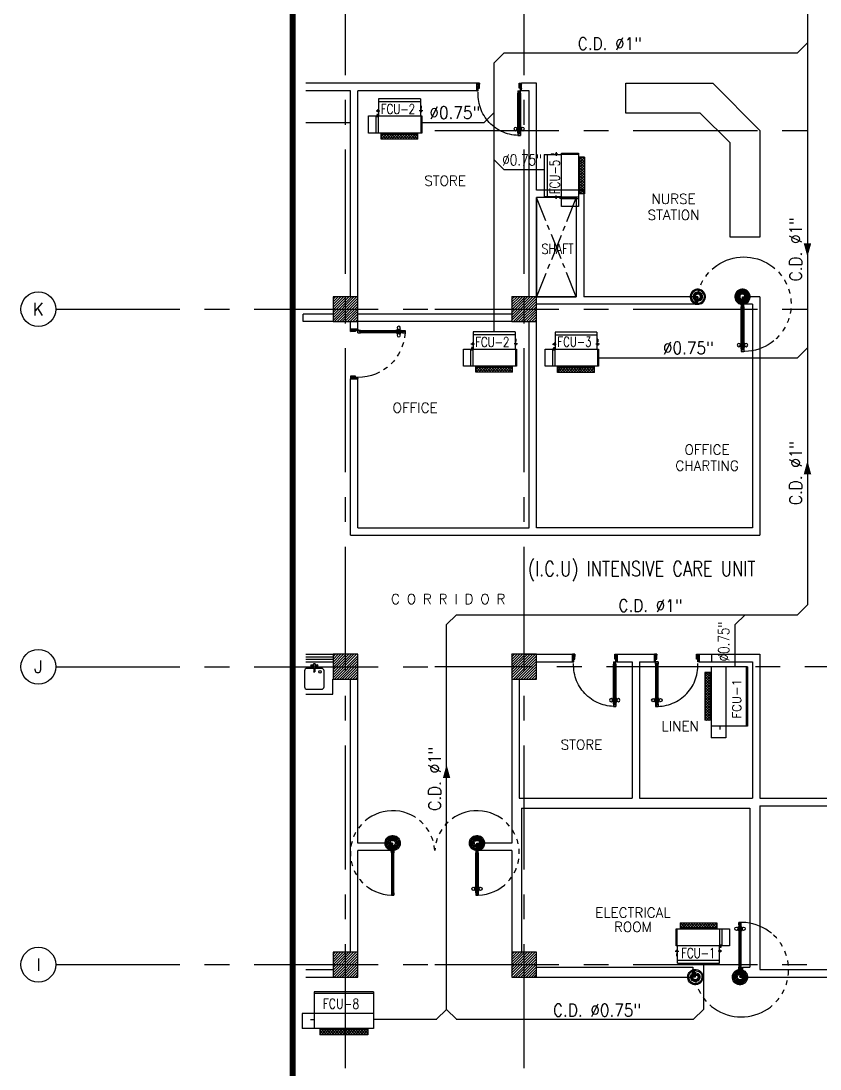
# Model space of a CAD drawing. Extents: x 417866029 to 417866302, y 43498045 to 43498122.
# Drawn here: x 417866028.86 to 417866044.97, y 43498080.49 to 43498101.6 of the extents above; entities that cross this region are included whole.
import ezdxf
from ezdxf.enums import TextEntityAlignment as Align

# ---------------------------------------------------------------- set-up
doc = ezdxf.new("R2010")
doc.units = 0
doc.header["$MEASUREMENT"] = 0
for name, pattern in [('CENTER2', [1.125, 0.75, -0.125, 0.125, -0.125]), ('CENTERX2', [4, 2.5, -0.5, 0.5, -0.5]), ('HIDDEN', [0.375, 0.25, -0.125])]:
    doc.linetypes.add(name, pattern=pattern)
doc.layers.get('0').update_dxf_attribs({"linetype": 'CONTINUOUS'})
for name, color, linetype in [('AC-CD', 6, 'CONTINUOUS'), ('AC-TEXT', 2, 'CONTINUOUS'), ('AX-CR', 7, 'CONTINUOUS'), ('AX-TXT', 2, 'CONTINUOUS'), ('AXES', 11, 'CENTERX2'), ('COL', 11, 'CONTINUOUS'), ('COUNTER', 11, 'CONTINUOUS'), ('DOOR', 11, 'CONTINUOUS'), ('ELEV', 2, 'CONTINUOUS'), ('FCU', 6, 'CONTINUOUS'), ('HAT', 11, 'CONTINUOUS'), ('NON-MEDICAL', 11, 'CONTINUOUS'), ('P-SOLIDWASTE', 6, 'CONTINUOUS'), ('RM-NAME', 11, 'CONTINUOUS'), ('TEXTN', 2, 'CONTINUOUS'), ('WALL', 11, 'CONTINUOUS'), ('WIN', 11, 'CONTINUOUS')]:
    doc.layers.add(name, color=color, linetype=linetype)
doc.styles.add('ROMANC', font='romanc', dxfattribs={"height": 0.1})
doc.styles.add('ROMANS', font='ROMANS.shx', dxfattribs={"width": 0.6})

# ---------------------------------------------------------------- blocks, each defined once
blk = doc.blocks.new('DOOR90')
at = {"layer": 'DOOR', "color": 7, "linetype": 'ByBlock'}
for p, q in [((-150, 0), (0, 0)), ((-150, 0), (-150, -25)), ((0, -50), (-114, 0)), ((0, -50), (-40, 0)), ((0, -50), (0, 0)), ((-1000, -25), (-1050, -25)), ((-1050, -75), (-1050, -25)), ((-1050, -25), (-1050, -75)), ((-1000, -75), (-1050, -75)), ((-1000, -42), (-1020, -42)), ((-1020, -42), (-1020, -58)), ((-1000, -58), (-1020, -58)), ((-1000, -25), (-1000, -42)), ((-1000, -58), (-1000, -75)), ((-878, -18), (-968, -18)), ((-968, -25), (-968, -18)), ((-968, -75), (-968, -82)), ((-878, -82), (-968, -82)), ((-955, -9), (-890, -9)), ((-955, -18), (-955, -9)), ((-955, -18), (-890, -18)), ((-955, -82), (-890, -82)), ((-955, -82), (-955, -91)), ((-955, -91), (-890, -91)), ((-890, -18), (-890, -9)), ((-890, -82), (-890, -91)), ((-878, -25), (-878, -18)), ((-878, -75), (-878, -82)), ((-200, -25), (-150, -25)), ((-200, -42), (-200, -25)), ((-180, -42), (-200, -42)), ((-200, -58), (-180, -58)), ((-200, -75), (-200, -58)), ((-150, -75), (-200, -75)), ((-180, -58), (-180, -42)), ((-150, -25), (-100, -25)), ((-150, -75), (-150, -25)), ((-100, -25), (-100, -50)), ((0, -50), (-100, -37)), ((-100, -50), (0, -50)), ((-150, -875), (-100, -875)), ((-150, -900), (-150, -875)), ((-150, -900), (0, -900)), ((0, -900), (-150, -900)), ((0, -850), (-114, -900)), ((-100, -875), (-100, -850)), ((0, -850), (-100, -863)), ((-100, -850), (0, -850)), ((0, -850), (-40, -900)), ((0, -850), (0, -900))]:
    blk.add_line(p, q, dxfattribs=at)
at = {"layer": 'DOOR', "linetype": 'ByBlock'}
for p, q in [((-200, -25), (-1000, -25)), ((-200, -42), (-1000, -42)), ((-200, -58), (-1000, -58)), ((-1000, -75), (-200, -75))]:
    blk.add_line(p, q, dxfattribs=at)
at = {"layer": 'DOOR', "color": 7, "linetype": 'ByBlock'}
for centre in [(-923, 24), (-923, -124)]:
    blk.add_circle(centre, 32.4, dxfattribs=at)
for centre, radius, start, end in [((0, -50), 154, 161.1053, 166.2858), ((0, -50), 94.4, 148.0182, 180), ((0, -50), 134, 158.1598, 169.28), ((0, -50), 114, 154.0838, 167.3774), ((0, -50), 74.4, 137.7764, 180), ((0, -50), 54.4, 113.2074, 180), ((0, -50), 34.4, 90, 180), ((0, -50), 14.4, 90, 180), ((0, -850), 154, 193.7142, 198.8947), ((0, -850), 134, 190.72, 201.8402), ((0, -850), 94.4, 180, 211.9818), ((0, -850), 74.4, 180, 222.2236), ((0, -850), 54.4, 180, 246.7926), ((0, -850), 34.4, 180, 270), ((0, -850), 14.4, 180, 270)]:
    blk.add_arc(centre, radius, start, end, dxfattribs=at)
at = {"layer": 'DOOR', "linetype": 'HIDDEN', "ltscale": 0.5}
blk.add_arc((-222, -50), 828, 178.2701, 275.003, dxfattribs=at)
blk = doc.blocks.new('A$C272A55A0')
at = {"layer": 'DOOR', "color": 0, "linetype": 'ByBlock'}
for p, q in [((0, 900), (0, 1050)), ((50, 1050), (0, 1050)), ((0, 900), (25, 900)), ((25, 950), (50, 950)), ((25, 900), (25, 950)), ((75, 900), (25, 900)), ((25, 850), (25, 900)), ((42, 850), (25, 850)), ((58, 870), (42, 870)), ((42, 870), (42, 850)), ((50, 950), (50, 1050)), ((58, 850), (58, 870)), ((75, 850), (58, 850)), ((75, 900), (75, 850)), ((1725, 900), (1775, 900)), ((1725, 900), (1725, 850)), ((1725, 850), (1742, 850)), ((1742, 870), (1758, 870)), ((1742, 850), (1742, 870)), ((1750, 950), (1750, 1050)), ((1750, 1050), (1800, 1050)), ((1775, 950), (1750, 950)), ((1758, 870), (1758, 850)), ((1758, 850), (1775, 850)), ((1775, 900), (1775, 950)), ((1800, 900), (1775, 900)), ((1775, 850), (1775, 900)), ((1800, 1050), (1800, 900)), ((25, 50), (42, 50)), ((25, 50), (25, 0)), ((25, 0), (75, 0)), ((75, 0), (25, 0)), ((42, 50), (42, 30)), ((42, 30), (58, 30)), ((58, 50), (75, 50)), ((58, 50), (58, 30)), ((75, 50), (75, 0)), ((1718, 160), (1709, 160)), ((1709, 95), (1709, 160)), ((1718, 95), (1709, 95)), ((1725, 173), (1718, 173)), ((1718, 173), (1718, 83)), ((1718, 95), (1718, 160)), ((1725, 83), (1718, 83)), ((1742, 50), (1725, 50)), ((1725, 50), (1725, 0)), ((1775, 0), (1725, 0)), ((1725, 0), (1775, 0)), ((1742, 50), (1742, 30)), ((1758, 30), (1742, 30)), ((1775, 50), (1758, 50)), ((1758, 50), (1758, 30)), ((1775, 173), (1782, 173)), ((1775, 83), (1782, 83)), ((1775, 50), (1775, 0)), ((1782, 173), (1782, 83)), ((1782, 160), (1791, 160)), ((1782, 95), (1782, 160)), ((1782, 95), (1791, 95)), ((1791, 95), (1791, 160))]:
    blk.add_line(p, q, dxfattribs=at)
at = {"layer": 'DOOR', "color": 9, "linetype": 'ByBlock'}
for p, q in [((50, 1050), (0, 1010)), ((50, 1050), (0, 937)), ((50, 1050), (37, 950)), ((1750, 1050), (1800, 1010)), ((1750, 1050), (1800, 937)), ((1750, 1050), (1763, 950))]:
    blk.add_line(p, q, dxfattribs=at)
at = {"layer": 'DOOR', "linetype": 'ByBlock'}
for p, q in [((25, 850), (25, 50)), ((42, 850), (42, 50)), ((58, 850), (58, 50)), ((75, 50), (75, 850)), ((1725, 50), (1725, 850)), ((1742, 850), (1742, 50)), ((1758, 850), (1758, 50)), ((1775, 850), (1775, 50))]:
    blk.add_line(p, q, dxfattribs=at)
at = {"layer": 'DOOR', "color": 0, "linetype": 'ByBlock'}
for centre in [(1676, 128), (1824, 128)]:
    blk.add_circle(centre, 32.4, dxfattribs=at)
at = {"layer": 'DOOR', "color": 9, "linetype": 'ByBlock'}
for centre, radius, start, end in [((50, 1050), 54.4, 203.2074, 270), ((50, 1050), 74.4, 227.7764, 270), ((50, 1050), 94.4, 238.0182, 270), ((50, 1050), 114, 244.0838, 257.3774), ((50, 1050), 134, 248.1598, 259.28), ((50, 1050), 154, 251.1053, 256.2858), ((50, 1050), 34.4, 180, 270), ((50, 1050), 14.4, 180, 270), ((1750, 1050), 14.4, 270, 0), ((1750, 1050), 34.4, 270, 0), ((1750, 1050), 54.4, 270, 336.7926), ((1750, 1050), 74.4, 270, 312.2236), ((1750, 1050), 94.4, 270, 301.9818), ((1750, 1050), 114, 282.6226, 295.9162), ((1750, 1050), 134, 280.72, 291.8402), ((1750, 1050), 154, 283.7142, 288.8947)]:
    blk.add_arc(centre, radius, start, end, dxfattribs=at)
at = {"layer": 'DOOR', "linetype": 'HIDDEN', "ltscale": 0.5}
for centre, start, end in [((50, 851), 268.3174, 3.2965), ((1750, 851), 176.7035, 271.6826)]:
    blk.add_arc(centre, 851, start, end, dxfattribs=at)
at = {"layer": 'WALL', "linetype": 'ByBlock'}
blk.add_line((1800, 900), (1800, 1050), dxfattribs=at)
blk = doc.blocks.new('AXL')
at = {"layer": 'AX-CR'}
blk.add_circle((-350, 0), 350, dxfattribs=at)
at = {"layer": 'AX-TXT', "style": 'ROMANS'}
blk.add_attdef('AX', text='', height=250, dxfattribs=at).set_placement((-350, 0), align=Align.MIDDLE)
blk = doc.blocks.new('DOOR-10')
at = {"layer": 'DOOR', "color": 0, "linetype": 'ByBlock'}
for p, q in [((-26, 1100), (-76, 1100)), ((-76, 1100), (-26, 1100)), ((-76, 1050), (-76, 1100)), ((-43, 1070), (-59, 1070)), ((-59, 1050), (-59, 1070)), ((-43, 1050), (-43, 1070)), ((-26, 1050), (-26, 1100)), ((-83, 1005), (-92, 1005)), ((-92, 1005), (-92, 940)), ((-83, 940), (-92, 940)), ((-76, 1018), (-83, 1018)), ((-83, 928), (-83, 1018)), ((-83, 1005), (-83, 940)), ((-76, 928), (-83, 928)), ((-59, 1050), (-76, 1050)), ((-26, 1050), (-43, 1050)), ((-26, 1018), (-18, 1018)), ((-26, 928), (-18, 928)), ((-18, 928), (-18, 1018)), ((-18, 1005), (-9, 1005)), ((-18, 1005), (-18, 940)), ((-18, 940), (-9, 940)), ((-9, 1005), (-9, 940)), ((-1001, 0), (-1001, 150)), ((-1001, 150), (-976, 150)), ((-1001, 150), (-1001, 0)), ((-951, 0), (-1001, 0)), ((-976, 150), (-976, 100)), ((-976, 100), (-951, 100)), ((-951, 100), (-951, 0)), ((-76, 200), (-59, 200)), ((-76, 150), (-76, 200)), ((-76, 150), (-26, 150)), ((-59, 200), (-59, 180)), ((-59, 180), (-43, 180)), ((-51, 100), (-51, 0)), ((-26, 100), (-51, 100)), ((-51, 0), (-1, 0)), ((-43, 200), (-26, 200)), ((-43, 180), (-43, 200)), ((-26, 200), (-26, 150)), ((-1, 150), (-26, 150)), ((-26, 150), (-26, 100))]:
    blk.add_line(p, q, dxfattribs=at)
at = {"layer": 'DOOR', "linetype": 'ByBlock'}
for p, q in [((-76, 1050), (-76, 200)), ((-59, 200), (-59, 1050)), ((-43, 200), (-43, 1050)), ((-26, 200), (-26, 1050))]:
    blk.add_line(p, q, dxfattribs=at)
at = {"layer": 'DOOR', "color": 9, "linetype": 'ByBlock'}
for p, q in [((-951, 0), (-1001, 114)), ((-951, 0), (-1001, 40)), ((-951, 0), (-964, 100)), ((-51, 0), (-1, 114)), ((-51, 0), (-37, 100)), ((-51, 0), (-1, 40)), ((-1, 0), (-1, 150))]:
    blk.add_line(p, q, dxfattribs=at)
at = {"layer": 'DOOR', "color": 0, "linetype": 'ByBlock'}
for centre in [(-124, 973), (23, 973)]:
    blk.add_circle(centre, 32.4, dxfattribs=at)
at = {"layer": 'DOOR', "linetype": 'HIDDEN', "ltscale": 0.5}
blk.add_arc((-23, 149), 952, 93.1482, 179.9482, dxfattribs=at)
at = {"layer": 'DOOR', "color": 9, "linetype": 'ByBlock'}
for centre, radius, start, end in [((-951, 0), 154, 103.7142, 108.8947), ((-951, 0), 134, 100.72, 111.8402), ((-951, 0), 94.4, 90, 121.9818), ((-951, 0), 74.4, 90, 132.2236), ((-951, 0), 54.4, 90, 156.7926), ((-951, 0), 34.4, 90, 180), ((-951, 0), 14.4, 90, 180), ((-51, 0), 94.4, 58.0182, 90), ((-51, 0), 74.4, 47.7764, 90), ((-51, 0), 54.4, 23.2074, 90), ((-51, 0), 34.4, 0, 90), ((-51, 0), 14.4, 0, 90), ((-51, 0), 134, 68.1598, 79.28), ((-51, 0), 114, 64.0838, 77.3774), ((-51, 0), 154, 71.1053, 76.2858)]:
    blk.add_arc(centre, radius, start, end, dxfattribs=at)
blk = doc.blocks.new('RM1')
at = {"layer": 'RM-NAME', "style": 'ROMANS'}
for tag, p in [('ROOMNAME1', (0, 324)), ('ROOMNAME2', (0, 0))]:
    blk.add_attdef(tag, text='', height=200, dxfattribs=at).set_placement(p, align=Align.MIDDLE)
blk = doc.blocks.new('*X57')
at = {"color": 0}
for p, q in [((80579, 149522), (81047, 149990)), ((80579, 149575), (80994, 149990)), ((80579, 149628), (80941, 149990)), ((80579, 149681), (80888, 149990)), ((80579, 149734), (80835, 149990)), ((80579, 149787), (80782, 149990)), ((80579, 149840), (80729, 149990)), ((80579, 149893), (80676, 149990)), ((80579, 149946), (80623, 149990)), ((80600, 149490), (81079, 149969)), ((80653, 149490), (81079, 149916)), ((80706, 149490), (81079, 149863)), ((80759, 149490), (81079, 149810)), ((80812, 149490), (81079, 149757)), ((80865, 149490), (81079, 149704)), ((80918, 149490), (81079, 149651)), ((80971, 149490), (81079, 149598)), ((81024, 149490), (81079, 149545)), ((81077, 149490), (81079, 149492))]:
    blk.add_line(p, q, dxfattribs=at)
blk = doc.blocks.new('*X56')
at = {"color": 0}
for p, q in [((84179, 149516), (84653, 149990)), ((84179, 149569), (84600, 149990)), ((84179, 149622), (84547, 149990)), ((84179, 149675), (84494, 149990)), ((84179, 149728), (84441, 149990)), ((84179, 149781), (84388, 149990)), ((84179, 149834), (84335, 149990)), ((84179, 149887), (84282, 149990)), ((84179, 149940), (84229, 149990)), ((84206, 149490), (84679, 149963)), ((84259, 149490), (84679, 149910)), ((84312, 149490), (84679, 149857)), ((84365, 149490), (84679, 149804)), ((84418, 149490), (84679, 149751)), ((84471, 149490), (84679, 149698)), ((84524, 149490), (84679, 149645)), ((84577, 149490), (84679, 149592)), ((84630, 149490), (84679, 149539))]:
    blk.add_line(p, q, dxfattribs=at)
blk = doc.blocks.new('*X55')
at = {"color": 0}
for p, q in [((80579, 155515), (81054, 155990)), ((80579, 155568), (81001, 155990)), ((80579, 155621), (80948, 155990)), ((80579, 155674), (80895, 155990)), ((80579, 155727), (80842, 155990)), ((80579, 155780), (80789, 155990)), ((80579, 155833), (80736, 155990)), ((80579, 155886), (80683, 155990)), ((80579, 155939), (80630, 155990)), ((80607, 155490), (81079, 155962)), ((80660, 155490), (81079, 155909)), ((80713, 155490), (81079, 155856)), ((80766, 155490), (81079, 155803)), ((80819, 155490), (81079, 155750)), ((80872, 155490), (81079, 155697)), ((80925, 155490), (81079, 155644)), ((80978, 155490), (81079, 155591)), ((81031, 155490), (81079, 155538))]:
    blk.add_line(p, q, dxfattribs=at)
blk = doc.blocks.new('*X54')
at = {"color": 0}
for p, q in [((84179, 155509), (84660, 155990)), ((84179, 155562), (84607, 155990)), ((84179, 155615), (84554, 155990)), ((84179, 155668), (84501, 155990)), ((84179, 155721), (84448, 155990)), ((84179, 155774), (84395, 155990)), ((84179, 155827), (84342, 155990)), ((84179, 155880), (84289, 155990)), ((84179, 155933), (84236, 155990)), ((84179, 155986), (84183, 155990)), ((84213, 155490), (84679, 155956)), ((84266, 155490), (84679, 155903)), ((84319, 155490), (84679, 155850)), ((84372, 155490), (84679, 155796)), ((84426, 155490), (84679, 155743)), ((84479, 155490), (84679, 155690)), ((84532, 155490), (84679, 155637)), ((84585, 155490), (84679, 155584)), ((84638, 155490), (84679, 155531))]:
    blk.add_line(p, q, dxfattribs=at)
blk = doc.blocks.new('COL50')
at = {"layer": 'COL'}
blk.add_lwpolyline([(-250, 250), (-250, -250), (250, -250), (250, 250)], close=True, dxfattribs=at)
blk = doc.blocks.new('*X101')
at = {"color": 0}
for p, q in [((80579, 155515), (81054, 155990)), ((80579, 155568), (81001, 155990)), ((80579, 155621), (80948, 155990)), ((80579, 155674), (80895, 155990)), ((80579, 155727), (80842, 155990)), ((80579, 155780), (80789, 155990)), ((80579, 155833), (80736, 155990)), ((80579, 155886), (80683, 155990)), ((80579, 155939), (80630, 155990)), ((80607, 155490), (81079, 155962)), ((80660, 155490), (81079, 155909)), ((80713, 155490), (81079, 155856)), ((80766, 155490), (81079, 155803)), ((80819, 155490), (81079, 155750)), ((80872, 155490), (81079, 155697)), ((80925, 155490), (81079, 155644)), ((80978, 155490), (81079, 155591)), ((81031, 155490), (81079, 155538))]:
    blk.add_line(p, q, dxfattribs=at)
blk = doc.blocks.new('*X36')
at = {"color": 0}
for p, q in [((16890, -2467), (16943, -2414)), ((16890, -2520), (16990, -2420)), ((16990, -2565), (16890, -2465)), ((16890, -2573), (16990, -2473)), ((16990, -2619), (16890, -2519)), ((16890, -2626), (16990, -2526)), ((16990, -2512), (16892, -2414)), ((16990, -2459), (16945, -2414)), ((16990, -2672), (16890, -2572)), ((16890, -2679), (16990, -2579)), ((16990, -2725), (16890, -2625)), ((16890, -2732), (16990, -2632)), ((16990, -2778), (16890, -2678)), ((16890, -2785), (16990, -2685)), ((16990, -2831), (16890, -2731)), ((16890, -2838), (16990, -2738)), ((16990, -2884), (16890, -2784)), ((16890, -2891), (16990, -2791)), ((16990, -2937), (16890, -2837)), ((16890, -2944), (16990, -2844)), ((16990, -2990), (16890, -2890)), ((16890, -2997), (16990, -2897)), ((16990, -3043), (16890, -2943)), ((16890, -3050), (16990, -2950)), ((16990, -3096), (16890, -2996)), ((16890, -3103), (16990, -3003)), ((16990, -3149), (16890, -3049)), ((16944, -3155), (16890, -3102)), ((16892, -3155), (16990, -3056)), ((16945, -3155), (16990, -3109))]:
    blk.add_line(p, q, dxfattribs=at)
blk = doc.blocks.new('WHE06')
at = {"color": 6}
for p, q in [((0, -422), (0, 422)), ((0, 422), (346, 422)), ((346, 469), (346, -451)), ((689, 469), (346, 469)), ((689, -451), (689, 469)), ((0, -422), (346, -422)), ((346, -451), (689, -451))]:
    blk.add_line(p, q, dxfattribs=at)
at = {"color": 3}
for p, q in [((60, -422), (60, 422)), ((212, 437), (269, 437)), ((232, 452), (232, 422)), ((232, 452), (252, 452)), ((242, 472), (242, 399)), ((252, 452), (252, 422)), ((305, 448), (373, 448)), ((321, 458), (321, 438)), ((321, 458), (346, 458)), ((321, 438), (346, 438)), ((689, 622), (346, 622)), ((346, 622), (346, 469)), ((346, 430), (689, 430)), ((689, 469), (689, 622)), ((811, 371), (689, 371)), ((711, -371), (711, 371)), ((811, -371), (811, 371)), ((242, -472), (242, -399)), ((811, -371), (689, -371)), ((142, -437), (142, -422)), ((142, -437), (197, -437)), ((197, -437), (197, -422)), ((221, -437), (269, -437)), ((232, -452), (232, -422)), ((232, -452), (252, -452)), ((252, -452), (252, -422)), ((346, -430), (689, -430))]:
    blk.add_line(p, q, dxfattribs=at)
at = {"color": 11}
blk.add_blockref('*X36', (-16179, 2784), dxfattribs=at)
blk = doc.blocks.new('*X38')
at = {"color": 0}
for p, q in [((-750, 2538), (-672, 2616)), ((-750, 2591), (-725, 2616)), ((-660, 2516), (-750, 2606)), ((-713, 2516), (-750, 2553)), ((-719, 2516), (-619, 2616)), ((-607, 2516), (-707, 2616)), ((-666, 2516), (-566, 2616)), ((-554, 2516), (-654, 2616)), ((-613, 2516), (-513, 2616)), ((-501, 2516), (-601, 2616)), ((-560, 2516), (-460, 2616)), ((-448, 2516), (-548, 2616)), ((-507, 2516), (-407, 2616)), ((-394, 2516), (-494, 2616)), ((-454, 2516), (-354, 2616)), ((-341, 2516), (-441, 2616)), ((-401, 2516), (-301, 2616)), ((-288, 2516), (-388, 2616)), ((-348, 2516), (-248, 2616)), ((-235, 2516), (-335, 2616)), ((-295, 2516), (-195, 2616)), ((-182, 2516), (-282, 2616)), ((-242, 2516), (-142, 2616)), ((-129, 2516), (-229, 2616)), ((-189, 2516), (-89, 2616)), ((-76, 2516), (-176, 2616)), ((-136, 2516), (-36, 2616)), ((-23, 2516), (-123, 2616)), ((-83, 2516), (17, 2616)), ((30, 2516), (-70, 2616)), ((-30, 2516), (70, 2616)), ((83, 2516), (-17, 2616)), ((23, 2516), (123, 2616)), ((136, 2516), (36, 2616)), ((76, 2516), (176, 2616)), ((189, 2516), (89, 2616)), ((129, 2516), (215, 2601)), ((215, 2543), (142, 2616)), ((182, 2516), (215, 2548)), ((215, 2596), (195, 2616))]:
    blk.add_line(p, q, dxfattribs=at)
blk = doc.blocks.new('WAP16')
at = {"color": 6}
for p, q in [((-597, 0), (-597, -737)), ((-597, 0), (597, 0)), ((597, 0), (597, -737)), ((-597, -437), (597, -437)), ((-597, -737), (597, -737))]:
    blk.add_line(p, q, dxfattribs=at)
at = {"color": 3}
for p, q in [((-597, -32), (597, -32)), ((597, -437), (835, -437)), ((597, -562), (670, -562)), ((835, -437), (835, -737)), ((-482, -737), (-482, -862)), ((-482, -762), (482, -762)), ((482, -737), (482, -862)), ((597, -737), (835, -737)), ((-482, -862), (482, -862))]:
    blk.add_line(p, q, dxfattribs=at)
at = {"color": 11}
blk.add_blockref('*X38', (268, -3378), dxfattribs=at)

msp = doc.modelspace()

# ---------------------------------------------------------------- linework, layer by layer
at = {"layer": 'AC-CD'}
for p, q in [((417866044.713, 43498102.768), (417866044.713, 43498089.838)), ((417866044.713, 43498101.153), (417866044.513, 43498100.953)), ((417866038.4, 43498100.753), (417866038.6, 43498100.953)), ((417866038.6, 43498100.953), (417866044.513, 43498100.953)), ((417866038.4, 43498095.335), (417866038.4, 43498100.753)), ((417866038.2, 43498099.549), (417866038.4, 43498099.749)), ((417866036.943, 43498099.549), (417866038.2, 43498099.549)), ((417866038.4, 43498098.799), (417866038.6, 43498098.599)), ((417866039.407, 43498098.599), (417866038.6, 43498098.599)), ((417866044.713, 43498095.013), (417866044.513, 43498094.813)), ((417866040.5, 43498094.813), (417866044.513, 43498094.813)), ((417866044.713, 43498089.838), (417866044.513, 43498089.638)), ((417866037.44, 43498089.438), (417866037.64, 43498089.638)), ((417866037.64, 43498089.638), (417866044.513, 43498089.638)), ((417866043.258, 43498089.438), (417866043.458, 43498089.638)), ((417866037.44, 43498081.69), (417866037.44, 43498089.438)), ((417866043.258, 43498088.591), (417866043.258, 43498089.438)), ((417866042.619, 43498082.622), (417866042.619, 43498081.69)), ((417866037.24, 43498081.49), (417866037.44, 43498081.69)), ((417866037.64, 43498081.49), (417866037.44, 43498081.69)), ((417866042.419, 43498081.49), (417866042.619, 43498081.69)), ((417866035.965, 43498081.495), (417866037.244, 43498081.494)), ((417866037.636, 43498081.494), (417866042.419, 43498081.49))]:
    msp.add_line(p, q, dxfattribs=at)
at = {"layer": 'AXES'}
for p, q in [((417866035.403, 43498044.506), (417866035.403, 43498121.777)), ((417866035.403, 43498044.506), (417866035.403, 43498121.777)), ((417866039.003, 43498044.506), (417866039.003, 43498121.777)), ((417866039.003, 43498044.506), (417866039.003, 43498121.777)), ((417866037.203, 43498099.391), (417866053.42, 43498099.391)), ((417866029.563, 43498095.791), (417866037.203, 43498095.791)), ((417866037.203, 43498095.791), (417866053.423, 43498095.791)), ((417866029.563, 43498088.591), (417866037.203, 43498088.591)), ((417866103.163, 43498088.591), (417866037.203, 43498088.591)), ((417866029.563, 43498082.591), (417866037.203, 43498082.591)), ((417866037.203, 43498082.591), (417866053.403, 43498082.591))]:
    msp.add_line(p, q, dxfattribs=at)
at = {"layer": 'COUNTER', "linetype": 'ByBlock'}
msp.add_lwpolyline([(417866043.153, 43498097.241), (417866043.153, 43498099.141), (417866042.553, 43498099.741), (417866041.053, 43498099.741), (417866041.053, 43498100.341), (417866042.803, 43498100.341), (417866043.753, 43498099.391), (417866043.753, 43498097.241)], close=True, dxfattribs=at)
at = {"layer": 'ELEV', "linetype": 'CENTER2', "const_width": 0.12}
msp.add_lwpolyline([(417866034.341, 43498049.994), (417866034.341, 43498113.833)], dxfattribs=at)
at = {"layer": 'NON-MEDICAL'}
for p, q in [((417866035.503, 43498099.541), (417866034.603, 43498099.541)), ((417866034.764, 43498088.558), (417866034.628, 43498088.558)), ((417866034.79, 43498088.646), (417866034.758, 43498088.646)), ((417866034.758, 43498088.646), (417866034.764, 43498088.491)), ((417866034.79, 43498088.646), (417866034.784, 43498088.491)), ((417866034.921, 43498088.558), (417866034.784, 43498088.558)), ((417866034.578, 43498088.508), (417866034.578, 43498088.187)), ((417866034.971, 43498088.187), (417866034.971, 43498088.508)), ((417866035.151, 43498088.041), (417866035.151, 43498088.341)), ((417866034.628, 43498088.137), (417866034.921, 43498088.137)), ((417866034.603, 43498088.041), (417866035.151, 43498088.041))]:
    msp.add_line(p, q, dxfattribs=at)
for centre, radius in [((417866034.725, 43498088.615), 0.0217), ((417866034.725, 43498088.615), 0.014), ((417866034.824, 43498088.615), 0.0217), ((417866034.824, 43498088.615), 0.014), ((417866034.889, 43498088.489), 0.0255)]:
    msp.add_circle(centre, radius, dxfattribs=at)
for centre, radius, start, end in [((417866034.628, 43498088.508), 0.0499, 90, 180), ((417866034.921, 43498088.508), 0.0499, 0, 90), ((417866034.774, 43498088.491), 0.00997, 180, 0), ((417866034.628, 43498088.187), 0.0499, 180, 270), ((417866034.921, 43498088.187), 0.0499, 270, 0)]:
    msp.add_arc(centre, radius, start, end, dxfattribs=at)
at = {"layer": 'P-SOLIDWASTE'}
for points in [[(417866041.829, 43498100.953, 0, 0.15, 0), (417866041.557, 43498100.953, 0.15, 0.15, 0)], [(417866044.713, 43498096.844, 0, 0.15, 0), (417866044.713, 43498097.117, 0.15, 0.15, 0)], [(417866041.679, 43498094.813, 0, 0.15, 0), (417866041.406, 43498094.813, 0.15, 0.15, 0)], [(417866044.713, 43498092.741, 0, 0.15, 0), (417866044.713, 43498092.468, 0.15, 0.15, 0)], [(417866040.54, 43498089.638, 0, 0.15, 0), (417866040.267, 43498089.638, 0.15, 0.15, 0)], [(417866037.44, 43498086.621, 0, 0.15, 0), (417866037.44, 43498086.348, 0.15, 0.15, 0)], [(417866039.086, 43498081.49, 0, 0.15, 0), (417866039.359, 43498081.49, 0.15, 0.15, 0)]]:
    msp.add_lwpolyline(points, format="xyseb", dxfattribs=at)
at = {"layer": 'WALL', "linetype": 'ByBlock'}
for p, q in [((417866038.053, 43498100.341), (417866034.603, 43498100.341)), ((417866035.503, 43498100.191), (417866034.603, 43498100.191)), ((417866038.053, 43498100.191), (417866035.653, 43498100.191)), ((417866038.053, 43498100.191), (417866037.203, 43498100.191)), ((417866038.053, 43498100.191), (417866038.053, 43498100.341)), ((417866038.053, 43498100.191), (417866038.053, 43498100.341)), ((417866039.253, 43498100.341), (417866038.953, 43498100.341)), ((417866038.953, 43498100.191), (417866038.953, 43498100.341)), ((417866039.253, 43498100.341), (417866038.953, 43498100.341)), ((417866038.953, 43498100.191), (417866038.953, 43498100.341)), ((417866039.103, 43498100.191), (417866038.953, 43498100.191)), ((417866039.103, 43498100.191), (417866038.953, 43498100.191)), ((417866040.053, 43498096.041), (417866039.253, 43498096.041)), ((417866042.453, 43498096.041), (417866040.203, 43498096.041)), ((417866042.453, 43498095.891), (417866042.453, 43498096.041)), ((417866043.453, 43498095.891), (417866043.453, 43498096.041)), ((417866043.753, 43498096.041), (417866043.453, 43498096.041)), ((417866042.453, 43498095.891), (417866039.253, 43498095.891)), ((417866043.603, 43498095.891), (417866043.453, 43498095.891)), ((417866035.153, 43498095.691), (417866034.553, 43498095.691)), ((417866035.153, 43498095.541), (417866034.553, 43498095.541)), ((417866035.153, 43498095.691), (417866034.603, 43498095.691)), ((417866035.153, 43498095.541), (417866034.603, 43498095.541)), ((417866038.753, 43498095.691), (417866035.653, 43498095.691)), ((417866038.753, 43498095.541), (417866035.653, 43498095.541)), ((417866035.653, 43498095.391), (417866035.503, 43498095.391)), ((417866035.653, 43498095.391), (417866035.503, 43498095.391)), ((417866035.653, 43498094.391), (417866035.503, 43498094.391)), ((417866035.653, 43498094.391), (417866035.503, 43498094.391)), ((417866039.003, 43498088.841), (417866039.978, 43498088.841)), ((417866039.978, 43498088.841), (417866039.978, 43498088.691)), ((417866040.878, 43498088.841), (417866040.878, 43498088.691)), ((417866040.878, 43498088.841), (417866041.628, 43498088.841)), ((417866042.528, 43498088.841), (417866042.528, 43498088.691)), ((417866042.528, 43498088.841), (417866043.753, 43498088.841)), ((417866042.778, 43498088.841), (417866042.778, 43498088.691)), ((417866043.753, 43498088.841), (417866043.753, 43498085.941)), ((417866039.253, 43498088.691), (417866039.978, 43498088.691)), ((417866040.878, 43498088.691), (417866041.178, 43498088.691)), ((417866041.178, 43498088.691), (417866041.178, 43498085.941)), ((417866041.328, 43498088.691), (417866041.328, 43498085.941)), ((417866041.328, 43498088.691), (417866041.628, 43498088.691)), ((417866042.528, 43498088.691), (417866043.603, 43498088.691)), ((417866043.603, 43498088.691), (417866043.603, 43498085.941)), ((417866035.503, 43498082.841), (417866035.503, 43498088.341)), ((417866035.653, 43498085.041), (417866035.653, 43498088.341)), ((417866038.753, 43498088.36), (417866038.753, 43498085.041)), ((417866038.903, 43498088.341), (417866038.903, 43498085.941)), ((417866038.903, 43498085.941), (417866041.178, 43498085.941)), ((417866041.328, 43498085.941), (417866043.603, 43498085.941)), ((417866043.753, 43498085.941), (417866046.207, 43498085.941)), ((417866038.953, 43498085.741), (417866043.553, 43498085.741)), ((417866038.953, 43498085.741), (417866038.953, 43498082.841)), ((417866043.553, 43498085.741), (417866043.553, 43498082.541)), ((417866043.753, 43498085.791), (417866046.207, 43498085.791)), ((417866043.753, 43498085.791), (417866043.753, 43498082.491)), ((417866036.303, 43498085.041), (417866035.653, 43498085.041)), ((417866036.303, 43498085.041), (417866036.303, 43498084.891)), ((417866036.303, 43498085.041), (417866036.303, 43498084.891)), ((417866038.753, 43498085.041), (417866038.103, 43498085.041)), ((417866038.103, 43498085.041), (417866038.103, 43498084.891)), ((417866038.103, 43498085.041), (417866038.103, 43498084.891)), ((417866035.653, 43498082.841), (417866035.653, 43498084.891)), ((417866036.303, 43498084.891), (417866035.653, 43498084.891)), ((417866038.753, 43498084.891), (417866038.103, 43498084.891)), ((417866038.753, 43498084.891), (417866038.753, 43498082.841)), ((417866034.603, 43498082.491), (417866035.153, 43498082.491)), ((417866039.253, 43498082.541), (417866042.403, 43498082.541)), ((417866043.403, 43498082.541), (417866043.553, 43498082.541)), ((417866043.753, 43498082.491), (417866045.953, 43498082.491)), ((417866034.603, 43498082.341), (417866035.153, 43498082.341)), ((417866039.253, 43498082.341), (417866042.403, 43498082.341)), ((417866043.403, 43498082.341), (417866045.953, 43498082.341))]:
    msp.add_line(p, q, dxfattribs=at)
at = {"layer": 'WALL'}
for p, q in [((417866035.503, 43498096.041), (417866035.503, 43498100.191)), ((417866035.503, 43498096.041), (417866035.503, 43498100.191)), ((417866035.653, 43498095.391), (417866035.653, 43498100.191)), ((417866035.653, 43498095.391), (417866035.653, 43498100.191)), ((417866039.103, 43498096.041), (417866039.103, 43498100.191)), ((417866039.253, 43498098.191), (417866039.253, 43498100.341)), ((417866039.103, 43498096.041), (417866039.103, 43498098.856)), ((417866040.203, 43498098.191), (417866039.253, 43498098.191)), ((417866039.253, 43498091.391), (417866039.253, 43498098.041)), ((417866040.053, 43498098.041), (417866039.253, 43498098.041)), ((417866039.253, 43498098.041), (417866039.253, 43498096.041)), ((417866040.053, 43498098.041), (417866040.053, 43498096.041)), ((417866040.203, 43498098.191), (417866040.203, 43498096.041)), ((417866039.253, 43498096.041), (417866040.053, 43498096.041)), ((417866043.753, 43498096.041), (417866043.753, 43498091.241)), ((417866043.603, 43498095.891), (417866043.603, 43498091.391)), ((417866034.553, 43498095.541), (417866034.553, 43498095.691)), ((417866035.503, 43498095.391), (417866035.503, 43498095.541)), ((417866035.503, 43498095.391), (417866035.503, 43498095.541)), ((417866039.103, 43498091.391), (417866039.103, 43498095.541)), ((417866035.503, 43498091.241), (417866035.503, 43498094.391)), ((417866035.653, 43498091.391), (417866035.653, 43498094.391)), ((417866035.653, 43498091.391), (417866039.103, 43498091.391)), ((417866043.603, 43498091.391), (417866039.253, 43498091.391)), ((417866035.503, 43498091.241), (417866043.753, 43498091.241)), ((417866042.403, 43498082.541), (417866042.403, 43498082.341)), ((417866043.403, 43498082.541), (417866043.403, 43498082.341))]:
    msp.add_line(p, q, dxfattribs=at)
at = {"layer": 'WALL', "color": 97, "linetype": 'CENTER2', "ltscale": 0.7}
for p, q in [((417866040.053, 43498096.041), (417866039.253, 43498098.041)), ((417866040.053, 43498098.041), (417866039.253, 43498096.041))]:
    msp.add_line(p, q, dxfattribs=at)
at = {"layer": 'WALL', "linetype": 'ByBlock', "ltscale": 0.3}
for points in [[(417866035.153, 43498095.541), (417866035.653, 43498095.541), (417866035.653, 43498096.041), (417866035.153, 43498096.041)], [(417866038.753, 43498095.541), (417866039.253, 43498095.541), (417866039.253, 43498096.041), (417866038.753, 43498096.041)]]:
    msp.add_lwpolyline(points, close=True, dxfattribs=at)
at = {"layer": 'WIN', "linetype": 'ByBlock'}
for p, q in [((417866034.603, 43498088.841), (417866035.153, 43498088.841)), ((417866034.603, 43498088.791), (417866035.153, 43498088.791)), ((417866034.603, 43498088.741), (417866035.153, 43498088.741)), ((417866034.603, 43498088.691), (417866035.153, 43498088.691))]:
    msp.add_line(p, q, dxfattribs=at)

# ---------------------------------------------------------------- block references
at = {"layer": 'AXES', "xscale": 0.0009999871253967285, "yscale": 0.001000002026557922, "zscale": 0.001}
for p, values in [((417866029.563, 43498095.791), {'AX': 'K'}), ((417866029.563, 43498088.591), {'AX': 'J'}), ((417866029.563, 43498082.591), {'AX': 'I'})]:
    msp.add_blockref('AXL', p, dxfattribs=at).add_auto_attribs(values)
at = {"layer": 'COL', "xscale": 0.0009999871253967285, "yscale": 0.001000002026557922, "zscale": 0.001}
for p in [(417866035.403, 43498095.791), (417866035.403, 43498095.791), (417866039.003, 43498095.791), (417866035.403, 43498088.591), (417866039.003, 43498088.591), (417866035.403, 43498082.591), (417866039.003, 43498082.591)]:
    msp.add_blockref('COL50', p, dxfattribs=at)
at = {"layer": 'DOOR', "color": 0, "linetype": 'ByBlock', "yscale": 0.001000002026557922, "zscale": 0.001}
for p, xscale, rotation in [((417866038.953, 43498100.341), -0.001000002026557922, 270), ((417866040.878, 43498088.841), -0.001000002026557922, 270), ((417866041.628, 43498088.841), 0.001000002026557922, 90)]:
    msp.add_blockref('DOOR90', p, dxfattribs=dict(at, xscale=xscale, rotation=rotation))
at = {"layer": 'DOOR', "color": 0, "linetype": 'ByBlock', "ltscale": 0.3, "yscale": 0.001000002026557922, "zscale": 0.001}
for p, xscale, rotation in [((417866043.454, 43498096.041), -0.0009999871253967285, 180), ((417866035.503, 43498095.391), -0.001000002026557922, 270)]:
    msp.add_blockref('DOOR-10', p, dxfattribs=dict(at, xscale=xscale, rotation=rotation))
at = {"layer": 'DOOR', "color": 0, "linetype": 'ByBlock', "xscale": 0.0009999871253967285, "yscale": 0.001000002026557922, "zscale": 0.001}
for name, p in [('A$C272A55A0', (417866036.303, 43498083.99)), ('DOOR-10', (417866043.404, 43498082.341))]:
    msp.add_blockref(name, p, dxfattribs=at)
at = {"layer": 'FCU', "linetype": 'ByBlock', "yscale": 0.001000002026557922, "zscale": 0.001}
for name, p, xscale, rotation in [('WHE06', (417866036.492, 43498100.028), -0.001000002026557922, 90), ('WHE06', (417866039.407, 43498098.483), -0.0009999871253967285, 180), ('WHE06', (417866038.4, 43498095.335), -0.001000002026557922, 90), ('WHE06', (417866040.049, 43498095.33), -0.001000002026557922, 90), ('WAP16', (417866043.507, 43498087.994), 0.001000002026557922, 270), ('WHE06', (417866042.517, 43498082.622), -0.001000002026557922, 270)]:
    msp.add_blockref(name, p, dxfattribs=dict(at, xscale=xscale, rotation=rotation))
at = {"layer": 'FCU', "linetype": 'ByBlock', "xscale": -0.0009999871253967285, "yscale": 0.001000002026557922, "zscale": 0.001}
msp.add_blockref('WAP16', (417866035.368, 43498082.043), dxfattribs=at)
at = {"layer": 'HAT', "xscale": 0.0009999871253967285, "yscale": 0.001000002026557922, "zscale": 0.001}
for name, p in [('*X55', (417865954.574, 43497940.051)), ('*X101', (417865954.574, 43497940.051)), ('*X54', (417865954.574, 43497940.051)), ('*X55', (417865954.574, 43497932.851)), ('*X54', (417865954.574, 43497932.851)), ('*X57', (417865954.574, 43497932.851)), ('*X56', (417865954.574, 43497932.851))]:
    msp.add_blockref(name, p, dxfattribs=at)
at = {"layer": 'RM-NAME'}
ref = msp.add_blockref('RM1', (417866037.411, 43498098.377), dxfattribs=dict(at, xscale=0.0009999871253967285, yscale=0.001000002026557922, zscale=0.001))
ref.add_attrib('ROOMNAME2', 'STORE', dxfattribs={"height": 0.2, "style": 'ROMANS'}).set_placement((417866037.411, 43498098.377), align=Align.MIDDLE)
ref = msp.add_blockref('RM1', (417866042.014, 43498097.689), dxfattribs=dict(at, xscale=0.0009999871253967285, yscale=0.001000002026557922, zscale=0.001))
ref.add_attrib('ROOMNAME2', 'STATION', dxfattribs={"height": 0.2, "style": 'ROMANS'}).set_placement((417866042.014, 43498097.689), align=Align.MIDDLE)
ref.add_attrib('ROOMNAME1', 'NURSE', dxfattribs={"height": 0.2, "style": 'ROMANS'}).set_placement((417866042.014, 43498098.013), align=Align.MIDDLE)
ref = msp.add_blockref('RM1', (417866036.807, 43498093.806), dxfattribs=dict(at, xscale=0.0009999871253967285, yscale=0.001000002026557922, zscale=0.001))
ref.add_attrib('ROOMNAME2', 'OFFICE', dxfattribs={"height": 0.2, "style": 'ROMANS'}).set_placement((417866036.807, 43498093.806), align=Align.MIDDLE)
ref = msp.add_blockref('RM1', (417866042.69, 43498092.639), dxfattribs=dict(at, xscale=0.0009999871253967285, yscale=0.001000002026557922, zscale=0.001))
ref.add_attrib('ROOMNAME2', 'CHARTING', dxfattribs={"height": 0.2, "style": 'ROMANS'}).set_placement((417866042.69, 43498092.639), align=Align.MIDDLE)
ref.add_attrib('ROOMNAME1', 'OFFICE', dxfattribs={"height": 0.2, "style": 'ROMANS'}).set_placement((417866042.69, 43498092.963), align=Align.MIDDLE)
ref = msp.add_blockref('RM1', (417866037.473, 43498089.954), dxfattribs=dict(at, xscale=0.0009999871253967285, yscale=0.001000002026557922, zscale=0.001))
ref.add_attrib('ROOMNAME2', 'C O R R I D O R', dxfattribs={"height": 0.2, "style": 'ROMANS'}).set_placement((417866037.473, 43498089.954), align=Align.MIDDLE)
ref = msp.add_blockref('RM1', (417866042.149, 43498087.394), dxfattribs=dict(at, xscale=0.0009999871253967285, yscale=0.001000002026557922, zscale=0.001))
ref.add_attrib('ROOMNAME2', 'LINEN', dxfattribs={"height": 0.2, "style": 'ROMANS'}).set_placement((417866042.149, 43498087.394), align=Align.MIDDLE)
ref = msp.add_blockref('RM1', (417866040.159, 43498087.022), dxfattribs=dict(at, xscale=0.0009999871253967285, yscale=0.001000002026557922, zscale=0.001))
ref.add_attrib('ROOMNAME2', 'STORE', dxfattribs={"height": 0.2, "style": 'ROMANS'}).set_placement((417866040.159, 43498087.022), align=Align.MIDDLE)
ref = msp.add_blockref('RM1', (417866041.195, 43498083.352), dxfattribs=dict(at, xscale=0.0009999871253967285, yscale=0.001000002026557922, zscale=0.001))
ref.add_attrib('ROOMNAME2', 'ROOM', dxfattribs={"height": 0.2, "style": 'ROMANS'}).set_placement((417866041.195, 43498083.352), align=Align.MIDDLE)
ref.add_attrib('ROOMNAME1', 'ELECTRICAL', dxfattribs={"height": 0.2, "style": 'ROMANS'}).set_placement((417866041.195, 43498083.64), align=Align.MIDDLE)

# ---------------------------------------------------------------- texts
at = {"layer": 'AC-TEXT', "style": 'ROMANS'}
for s, height, width, p in [('C.D. %%c1"', 0.25, 0.9, (417866040.73, 43498101.139)), ('%%c0.75"', 0.25, 0.9, (417866037.606, 43498099.748)), ('%%c0.75"', 0.22, 0.8, (417866038.963, 43498098.798)), ('%%c0.75"', 0.25, 0.9, (417866042.312, 43498095.012)), ('C.D. %%c1"', 0.25, 0.9, (417866041.55, 43498089.823)), ('C.D. %%c0.75"', 0.25, 0.9, (417866040.472, 43498081.675))]:
    msp.add_text(s, height=height, dxfattribs=dict(at, width=width)).set_placement(p, align=Align.MIDDLE)
for s, height, width, p in [('C.D. %%c1"', 0.25, 0.9, (417866044.475, 43498096.999)), ('C.D. %%c1"', 0.25, 0.9, (417866044.475, 43498092.492)), ('%%c0.75"', 0.22, 0.8, (417866043.026, 43498089.099)), ('C.D. %%c1"', 0.25, 0.9, (417866037.201, 43498086.336))]:
    msp.add_text(s, height=height, rotation=90, dxfattribs=dict(at, width=width)).set_placement(p, align=Align.MIDDLE)
at = {"layer": 'RM-NAME', "width": 0.8}
for s, height, style, p in [('SHAFT', 0.2, 'ROMANS', (417866039.678, 43498097.006)), ('(I.C.U) INTENSIVE CARE UNIT', 0.3, 'ROMANC', (417866041.372, 43498090.544))]:
    msp.add_text(s, height=height, dxfattribs=dict(at, style=style)).set_placement(p, align=Align.MIDDLE)
at = {"layer": 'TEXTN', "style": 'ROMANS', "width": 0.75}
for s, p in [('FCU-2', (417866036.116, 43498099.722)), ('FCU-2', (417866038.018, 43498095.03)), ('FCU-3', (417866039.673, 43498095.034)), ('FCU-1', (417866042.169, 43498082.725))]:
    msp.add_text(s, height=0.2, dxfattribs=at).set_placement(p)
msp.add_text('FCU-5', height=0.2, rotation=90, dxfattribs=at).set_placement((417866039.72, 43498098.11))
at = {"layer": 'TEXTN', "linetype": 'ByBlock', "style": 'ROMANS'}
msp.add_text('FCU-1', height=0.175, rotation=90, dxfattribs=at).set_placement((417866043.374, 43498087.545))
at = {"layer": 'TEXTN', "linetype": 'ByBlock', "style": 'ROMANS', "width": 0.8}
msp.add_text('FCU-8', height=0.2, dxfattribs=at).set_placement((417866034.944, 43498081.704))

doc.saveas('drawing.dxf')
